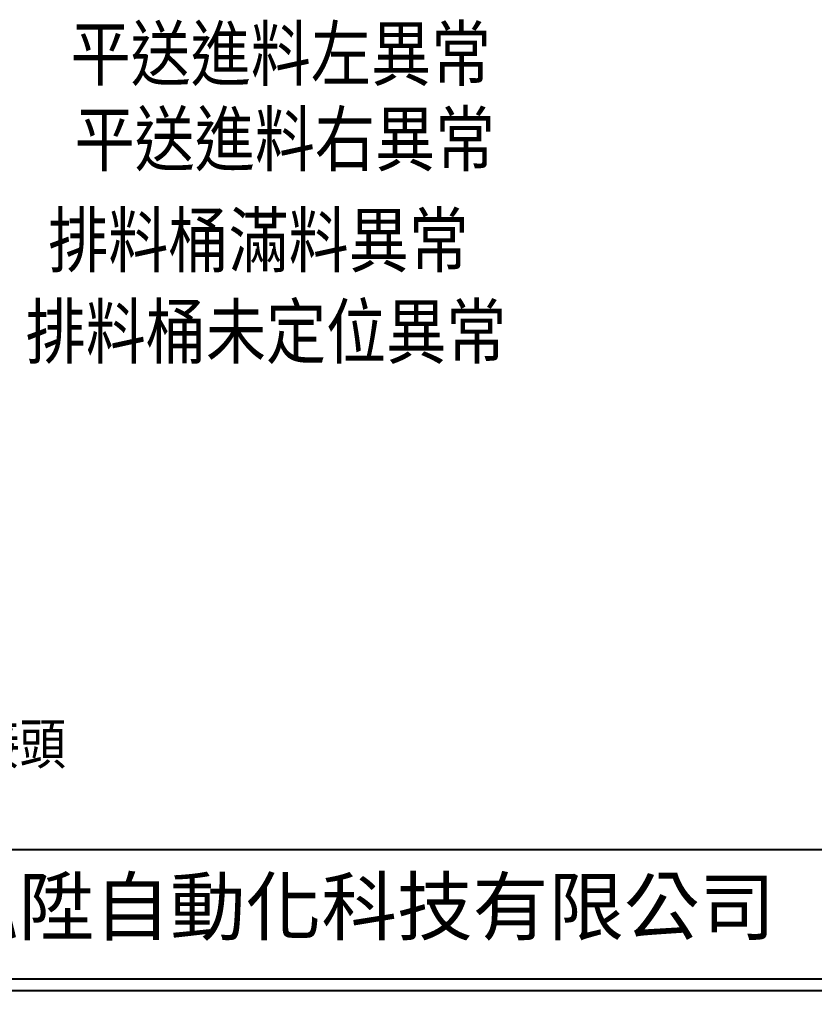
# Model space of a CAD drawing. Extents: x 275 to 562, y 265 to 469.
# Drawn here: x 321.8 to 407.8, y 264.9 to 369.9 of the extents above; entities that cross this region are included whole.
import ezdxf

# ---------------------------------------------------------------- set-up
doc = ezdxf.new("R2010")
doc.units = 0
doc.layers.add('圖框層', color=7, linetype='CONTINUOUS')
doc.layers.add('標尺寸層', color=3, linetype='CONTINUOUS')
doc.styles.add('CNS', font='romanc.shx', dxfattribs={"bigfont": 'chineset.shx'})
doc.styles.add('STSL', font='kaiu.ttf')

msp = doc.modelspace()

# ---------------------------------------------------------------- linework, layer by layer
at = {"layer": '圖框層', "color": 7}
for p, q in [((276.15, 280.2), (560.65, 280.2)), ((276.15, 266.2), (560.65, 266.2)), ((274.9, 264.95), (561.9, 264.95))]:
    msp.add_line(p, q, dxfattribs=at)

# ---------------------------------------------------------------- texts
at = {"layer": '圖框層', "color": 7, "style": 'STSL'}
msp.add_text('泓陞自動化科技有限公司', height=6, dxfattribs=at).set_placement((313.5, 271.02))
at = {"layer": '標尺寸層', "color": 7, "attachment_point": 1, "style": 'CNS'}
for s, width, insert, char_height in [('\\pi4.4854;平送進料左異常', 53.7937, (322.8, 369.26), 6.5), ('\\pi4.4854;平送進料右異常', 53.7937, (323.24, 360.03), 6.5), ('\\pi4.4177;排料桶滿料異常', 53.7937, (320.46, 349.1), 6.5), ('\\pi1.1677;排料桶未定位異常', 53.7937, (321.27, 339.21), 6.5), ('16P面板金屬接頭', 82.3745, (283.5, 293.95), 5)]:
    msp.add_mtext_dynamic_manual_height_columns(s, width=width, gutter_width=32.5, heights=[0], dxfattribs=dict(at, insert=insert, char_height=char_height))

doc.saveas('drawing.dxf')
